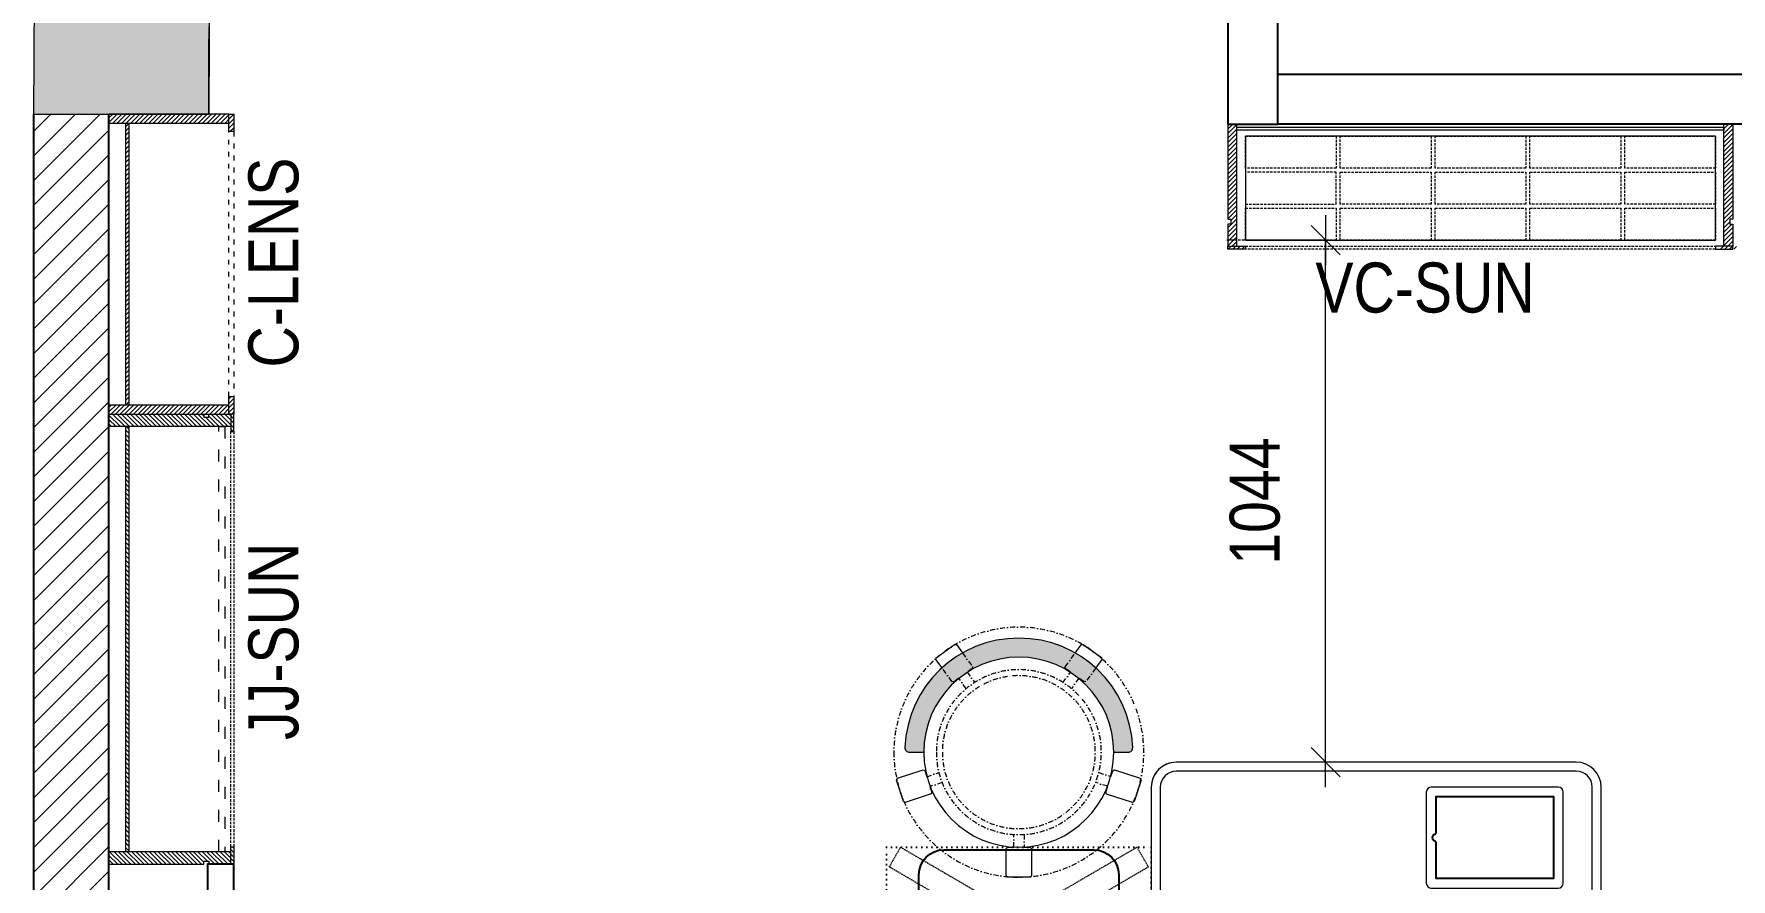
# Model space of a CAD drawing. Header units: millimetres. Extents: x 2038449 to 2043816, y 32056 to 43282.
# Drawn here: x 2038449 to 2041844, y 37154 to 38844 of the extents above; entities that cross this region are included whole.
import ezdxf

# ---------------------------------------------------------------- set-up
doc = ezdxf.new("R2010")
doc.units = ezdxf.units.MM
doc.header["$LTSCALE"] = 40
doc.header["$PDMODE"] = 3
for name, pattern in [('a_p6_plan_L18$0$HIDDEN', [0.375, 0.25, -0.125]), ('ACAD_ISO03W100', [30, 12, -18]), ('CONTINOUS', [0]), ('DASHDOT2', [0.5, 0.25, -0.125, 0, -0.125]), ('DOT', [0.25, 0, -0.25]), ('HIDDEN2', [0.1875, 0.125, -0.0625]), ('HIDDENX2', [0.75, 0.5, -0.25]), ('SK-103 Ground - Rome$0$LA-103A$0$HIDDEN2', [0.1875, 0.125, -0.0625])]:
    doc.linetypes.add(name, pattern=pattern)
doc.layers.add('A-CARPET AREA', color=3, linetype='CONTINOUS', lineweight=0, true_color=0x0aff0a)
for name, color, linetype, lineweight in [('A-COL', 243, 'Continuous', 9), ('column hatch', 5, 'Continuous', 0), ('HATCH', 9, 'Continuous', 9), ('HIDDEN LINE', 177, 'Continuous', 0), ('LENS-DIM', 252, 'Continuous', 5), ('LENS-PARTITION', 21, 'Continuous', 25), ('LK-EQPMT', 3, 'Continuous', 18), ('LK-FF&E FLOOR', 1, 'Continuous', 9), ('LK-FF&E WALL', 1, 'Continuous', 9), ('LN-ELEVATION-1', 81, 'Continuous', 13), ('LN-ELEVATION-2', 103, 'Continuous', 20), ('LN-ELEVATION-3', 125, 'a_p6_plan_L18$0$HIDDEN', 18), ('LN-ELEVATION-4', 145, 'Continuous', 13), ('LN-HATCH', 251, 'Continuous', 0), ('PLANO-TXT', 252, 'Continuous', 5)]:
    doc.layers.add(name, color=color, linetype=linetype, lineweight=lineweight)
doc.layers.add('A-WALL', color=1, linetype='Continuous')
doc.styles.add('LK TXT', font='Gill Sans MT Condensed Regular.ttf')
doc.styles.get("Standard").update_dxf_attribs({"font": 'Gill Sans MT Condensed Regular.ttf', "height": 100})
doc.dimstyles.new('LK-MM 200', dxfattribs={"dimscale": 2000, "dimtxt": 0.05, "dimasz": 0.00025, "dimexe": 0.1, "dimexo": 0.0625, "dimgap": 0.045, "dimtad": 1, "dimdec": 0, "dimzin": 0, "dimdsep": 46, "dimtxsty": 'Standard', "dimblk": 'DMLL', "dimblk1": 'DMLL', "dimblk2": 'DMLL', "dimcen": 0.09, "dimclrd": 251, "dimclre": 250, "dimclrt": 256, "dimadec": 0, "dimazin": 0, "dimtfac": 1, "dimtdec": 0, "dimtofl": 0, "dimtmove": 2, "dimatfit": 3, "dimldrblk": 'OPEN90', "dimfxl": 1, "dimtolj": 1, "dimtzin": 0, "dimlwd": 5, "dimlwe": 0, "dimarcsym": 0})
pattern_1 = [(45, (3990327.293469645, 1709214.691590092), (-4.490128060534575, 4.490128060534575), [])]
pattern_2 = [(45, (4208834.246730669, 1706614.740126447), (-4.490128060534575, 4.490128060534575), [])]
pattern_3 = [(45, (4209134.246730668, 1706614.740126447), (-4.490128060534575, 4.490128060534575), [])]
pattern_4 = [(45, (7858558.917008298, 3503823.203216763), (-4.490128060534575, 4.490128060534575), [])]

# ---------------------------------------------------------------- blocks, each defined once
blk = doc.blocks.new('A$C75d7f579')
at = {"layer": 'column hatch'}
h = blk.add_hatch(color=8, dxfattribs=at)
h.dxf.hatch_style = 1
h.paths.add_polyline_path([(-256.6079780915752, 8079.673272491403), (-581.6030162842943, 8079.673272491403), (-581.6030162842943, 7375.823397913016), (-256.6079780915752, 7375.823397913016)])
h.paths.add_polyline_path([(-81.60301628429443, 5405.555199018301), (-581.6030162842943, 5406.614464389393), (-581.6030162842943, 4806.525159805779), (-256.9772887667641, 4804.005820653634), (-256.6079780915752, 4905.52499772745), (-81.60301628522573, 4899.477931996603)])
h.paths.add_polyline_path([(2141.880220649764, 5406.321459848725), (1776.396983715705, 5406.321459848725), (1776.396983715705, 4835.277191560541), (2141.880220649764, 4822.648400156788)])
h.paths.add_polyline_path([(-260.1640168400481, 3928.011617040262), (-581.6030162842943, 3929.180961174192), (-581.6030162842943, 3928.614464389394), (-610.1618237765506, 3928.614464389394), (-611.7879389300942, 3481.614464389394), (-261.7879389300942, 3481.614464389394), (-261.7879389300942, 3631.614464389393), (-261.2423312878236, 3631.595611636615)])
h.paths.add_polyline_path([(-264.7879389300943, 1759.614464389393), (-461.7879389300942, 1759.614464389393), (-461.7879389300942, 766.6144643893931), (-264.7879389300943, 766.6144643893931)])
h.paths.add_polyline_path([(-461.7879389300942, 1759.614464389393), (-611.7879389300942, 1759.614464389393), (-611.7879389300942, 766.6144643893931), (-461.7879389300942, 766.6144643893931)])
h.paths.add_polyline_path([(4755.392021908424, 1651.614464389393), (4367.212061069905, 1651.614464389393), (4367.212061069905, 1349.614464389393), (4755.392021908424, 1349.614464389393)])
h.paths.add_polyline_path([(2279.212061069906, -1704.385535610606), (1987.212061069905, -1704.385535610606), (1987.212061069905, -1980.385535610607), (2279.212061069906, -1980.385535610607)])
h.paths.add_polyline_path([(2287.212061069906, -2600.385535610607), (1987.212061069905, -2600.385535610607), (1987.212061069905, -2946.385535610608), (2287.212061069906, -2946.385535610608)])
h.paths.add_polyline_path([(4755.392021908424, -2600.385535610607), (4377.212061069904, -2600.385535610607), (4377.212061069904, -2946.385535610608), (4755.392021908424, -2946.385535610608)])
h.paths.add_polyline_path([(4755.392021908424, -1697.385535610607), (4300.212061069905, -1697.385535610607), (4300.212061069905, -1988.385535610607), (4755.392021908424, -1988.385535610607)])
h.paths.add_polyline_path([(-116.7879389300942, -2618.385535610607), (-611.7879389300942, -2618.385535610607), (-611.7879389300942, -2946.385535610608), (-116.7879389300942, -2946.385535610608)])
h.paths.add_polyline_path([(-295.7879389300942, -1510.385535610607), (-611.7879389300942, -1510.385535610607), (-611.7879389300942, -1998.385535610607), (-80.78793893009423, -1998.385535610607), (-80.78793893009423, -1724.385535610607), (-295.7879389300942, -1724.385535610607)])
at = {"layer": 'LN-HATCH'}
h = blk.add_hatch(dxfattribs=at)
h.set_pattern_fill('ANSI31', color=256, scale=11, angle=180)
h.set_pattern_definition([(225, (-4754922.427738208, -37144.14399658749), (24.69570433294018, -24.69570433294018), [])])
h.paths.add_polyline_path([(-461.7879389300942, 766.6144643893931), (-611.7879389300942, 766.6144643893931), (-611.7879389300942, -1510.385535610607), (-461.7879389300942, -1510.385535610607)])
h.paths.add_polyline_path([(-461.7879389300942, 3481.614464389394), (-611.7879389300942, 3481.614464389394), (-611.7879389300942, 1759.614464389393), (-461.7879389300942, 1759.614464389393)])
h.paths.add_polyline_path([(-431.5548087889328, 4805.360673162213), (-581.5963854761792, 4806.525108345726), (-610.1593850394711, 3929.28484471771), (-460.0976688303053, 3928.73894397798)])
h.paths.add_polyline_path([(-431.6030162842944, 7375.823397913016), (-581.6030162842943, 7375.823397913016), (-581.6030162842943, 5406.614464389393), (-431.6030162842944, 5406.296684778062)])
h.paths.add_polyline_path([(-461.7879389300942, -1998.385535610607), (-606.7879389300942, -1998.385535610607), (-606.7879389300942, -2618.385535610607), (-461.7879389300942, -2618.385535610607)])
at = {"layer": 'A-COL'}
for p, q in [((-611.7879389300942, 3481.614464389394), (-610.1593850394711, 3929.28484471771)), ((-261.7879389300942, 3481.614464389394), (-260.1640168400481, 3928.011617040262)), ((-261.7879389300942, 3481.614464389394), (-261.7879389300942, 3631.614464389393)), ((-611.7879389300942, 3481.614464389394), (-261.7879389300942, 3481.614464389394))]:
    blk.add_line(p, q, dxfattribs=at)
at = {"layer": 'A-WALL'}
for p, q in [((-611.7879389300942, -1510.385535610607), (-611.7879389300942, 3481.614464389394)), ((-461.7879389300942, -1510.385535610607), (-461.7879389300942, 3481.614464389394))]:
    blk.add_line(p, q, dxfattribs=at)
blk = doc.blocks.new('CLENS 600')
at = {"layer": 'LN-HATCH', "ltscale": 0.5}
h = blk.add_hatch(dxfattribs=at)
h.set_pattern_fill('ANSI31', color=256, scale=2)
h.set_pattern_definition(pattern_1)
h.paths.add_polyline_path([(-600, 0), (-582, 0), (-582, -240), (-600, -240)])
h = blk.add_hatch(dxfattribs=at)
h.set_pattern_fill('ANSI31', color=256, scale=2)
h.set_pattern_definition([(45, (3975657.572909575, 1709214.691590092), (-4.490128060534575, 4.490128060534575), [])])
h.paths.add_polyline_path([(-18, 0), (0, 0), (0, -240), (-18, -240)])
h = blk.add_hatch(dxfattribs=at)
h.set_pattern_fill('ANSI31', color=256, scale=2)
h.set_pattern_definition([(45, (3990252.293469645, 1709214.691590092), (-4.490128060534575, 4.490128060534575), [])])
h.paths.add_polyline_path([(-582, -40), (-18, -40), (-18, -34), (-582, -34)])
h = blk.add_hatch(dxfattribs=at)
h.set_pattern_fill('ANSI31', color=256, scale=2)
h.set_pattern_definition(pattern_1)
h.paths.add_polyline_path([(-600, -250), (-565, -250), (-565, -240), (-600, -240)])
h = blk.add_hatch(dxfattribs=at)
h.set_pattern_fill('ANSI31', color=256, scale=2)
h.set_pattern_definition([(45, (3990177.293469646, 1709214.691590092), (-4.490128060534575, 4.490128060534575), [])])
h.paths.add_polyline_path([(-35, -250), (0, -250), (0, -240), (-35, -240)])
at = {"layer": 'HIDDEN LINE', "linetype": 'ACAD_ISO03W100', "ltscale": 0.02}
for p, q in [((-35, -240), (-565, -240)), ((-565, -250), (-35, -250))]:
    blk.add_line(p, q, dxfattribs=at)
at = {"layer": 'LN-ELEVATION-1', "ltscale": 0.5}
for points in [[(-600, 0), (-582, 0), (-582, -240), (-600, -240)], [(-18, 0), (0, 0), (0, -240), (-18, -240)], [(-582, -40), (-18, -40), (-18, -34), (-582, -34)], [(-600, -250), (-565, -250), (-565, -240), (-600, -240)], [(-35, -250), (0, -250), (0, -240), (-35, -240)]]:
    blk.add_lwpolyline(points, close=True, dxfattribs=at)
at = {"layer": 'LN-ELEVATION-4'}
blk.add_line((-18, 0), (-582, 0), dxfattribs=at)
blk = doc.blocks.new('JJ 900')
at = {"layer": 'LN-HATCH', "ltscale": 0.5}
h = blk.add_hatch(dxfattribs=at)
h.set_pattern_fill('ANSI31', color=256, scale=50)
h.set_pattern_definition([(45, (0, 0), (-4.419417382415921, 4.419417382415921), [])])
h.paths.add_polyline_path([(-911.7948143622632, 1.45519e-11), (-911.7948143622632, -189.9999999999854), (-905.7948143622637, -189.9999999999854), (-905.7948143622637, -199.9999999999854), (-911.7948143622632, -199.9999999999854), (-911.7948143622632, -243.9999999999855), (-886.7948143622632, -243.9999999999855), (-886.7948143622632, 1.45519e-11)])
h = blk.add_hatch(dxfattribs=at)
h.set_pattern_fill('ANSI31', color=256, scale=2)
h.set_pattern_definition(pattern_2)
h.paths.add_polyline_path([(-11.79481436226342, 1.45519e-11), (-11.79481436226342, -189.9999999999854), (-17.79481436226342, -189.9999999999854), (-17.79481436226342, -199.9999999999854), (-11.79481436226342, -199.9999999999854), (-11.79481436226342, -243.9999999999855), (-36.79481436226343, -243.9999999999855), (-36.79481436226343, 1.45519e-11)])
h = blk.add_hatch(dxfattribs=at)
h.set_pattern_fill('ANSI31', color=256, scale=2)
h.set_pattern_definition(pattern_3)
h.paths.add_polyline_path([(-36.79481436224887, -40), (-886.7948143622632, -39.99999999998546), (-886.7948143622632, -33.99999999998545), (-36.79481436224887, -34)])
h = blk.add_hatch(dxfattribs=at)
h.set_pattern_fill('ANSI31', color=256, scale=2)
h.set_pattern_definition(pattern_3)
h.paths.add_polyline_path([(-876.7948143622632, -243.9999999999855), (-876.7948143622632, -249.9999999999854), (-911.7948143622632, -249.9999999999854), (-911.7948143622632, -243.9999999999855)])
h = blk.add_hatch(dxfattribs=at)
h.set_pattern_fill('ANSI31', color=256, scale=2)
h.set_pattern_definition(pattern_2)
h.paths.add_polyline_path([(-46.79481436226342, -243.9999999999855), (-46.79481436226342, -249.9999999999854), (-11.79481436226342, -249.9999999999854), (-11.79481436226342, -243.9999999999855)])
at = {"layer": 'LN-ELEVATION-1', "ltscale": 0.5}
for points in [[(-911.7948143622632, 1.45519e-11), (-911.7948143622632, -189.9999999999854), (-905.7948143622637, -189.9999999999854), (-905.7948143622637, -199.9999999999854), (-911.7948143622632, -199.9999999999854), (-911.7948143622632, -243.9999999999855), (-886.7948143622632, -243.9999999999855), (-886.7948143622632, 1.45519e-11)], [(-11.79481436226342, 1.45519e-11), (-11.79481436226342, -189.9999999999854), (-17.79481436226342, -189.9999999999854), (-17.79481436226342, -199.9999999999854), (-11.79481436226342, -199.9999999999854), (-11.79481436226342, -243.9999999999855), (-36.79481436226343, -243.9999999999855), (-36.79481436226343, 1.45519e-11)], [(-36.79481436226343, -39.99999999998546), (-886.7948143622632, -39.99999999998546), (-886.7948143622632, -33.99999999998545), (-36.79481436226343, -33.99999999998545)], [(-876.7948143622632, -243.9999999999855), (-876.7948143622632, -249.9999999999854), (-911.7948143622632, -249.9999999999854), (-911.7948143622632, -243.9999999999855)], [(-46.79481436226342, -243.9999999999855), (-46.79481436226342, -249.9999999999854), (-11.79481436226342, -249.9999999999854), (-11.79481436226342, -243.9999999999855)]]:
    blk.add_lwpolyline(points, close=True, dxfattribs=at)
at = {"layer": 'LN-ELEVATION-3', "ltscale": 0.5}
for p, q in [((-886.7948143622632, 1.45519e-11), (-36.79481436226343, 1.45519e-11)), ((-876.7948143622632, -243.9999999999855), (-46.79481436226342, -243.9999999999855)), ((-46.79481436226342, -249.9999999999854), (-876.7948143622632, -249.9999999999854))]:
    blk.add_line(p, q, dxfattribs=at)
at = {"layer": 'LN-ELEVATION-4', "linetype": 'ACAD_ISO03W100', "ltscale": 0.05}
blk.add_lwpolyline([(-886.7948143622632, -219.9999999999854), (-36.79481436226343, -219.9999999999854), (-36.79481436226343, -231.9999999999855), (-886.7948143622632, -231.9999999999855)], close=True, dxfattribs=at)
blk = doc.blocks.new('I-PAD Frame')
at = {"color": 3, "linetype": 'Continuous'}
blk.add_lwpolyline([(357868.7410323084, -232321.1361381283), (358122.7410323085, -232321.1361381283, 0.4142135623713902), (358132.7410323086, -232311.1361381283), (358132.7410323086, -232129.1361381283, 0.4142135623713902), (358122.7410323085, -232119.1361381283), (357868.7410323084, -232119.1361381283, 0.4142135623713902), (357858.7410323085, -232129.1361381283), (357858.7410323085, -232311.1361381283, 0.4142135623713902)], format="xyb", close=True, dxfattribs=at)
at = {"color": 3, "linetype": 'Continuous', "lineweight": 25}
blk.add_lwpolyline([(358113.2410323085, -232229.6755301424), (358113.2410323085, -232302.1361381283), (357878.2410323086, -232302.1361381283), (357878.2410323086, -232138.1361381283), (358113.2410323085, -232138.1361381283), (358113.2410323085, -232210.5967461141, 0.3275382217372251), (358114.6410323081, -232212.5046245168, -0.733799385757267), (358114.6410323086, -232227.7676517396, 0.3275382217372252)], format="xyb", close=True, dxfattribs=at)
blk = doc.blocks.new('Billing Counter 900')
at = {"color": 0, "linetype": 'Continuous'}
for p, q in [((50.00000000005822, 750.276592841983), (850.0000000000582, 749.9999999793073)), ((5.82077e-11, 699.9999999793073), (5.82077e-11, 50.0000000000291)), ((900.0000000000582, 50.276592862705), (900.0000000000582, 700.276592841983)), ((50.00000000005822, 2.91038e-11), (850.0000000000582, 0.2765928627050016))]:
    blk.add_line(p, q, dxfattribs=at)
for points in [[(50.00000000005822, 5.82077e-11), (850.0000000000582, 0.2765928627341054, 0.4142135623725836), (900.0000000000582, 50.27659286273411), (900.0000000000582, 700.2765928420122, 0.4142135623725836), (850.0000000000582, 750.2765928420122), (50.00000000005822, 749.9999999793362, 0.4142135623725837), (5.82077e-11, 699.9999999793362), (5.82077e-11, 50.00000000005822, 0.4142135623725836)], [(50.00000000005822, 18.00000000005821), (850.0000000000582, 18.2765928627341, 0.4142135623730951), (882.0000000000582, 50.27659286273411), (882.0000000000582, 700.2765928420122, 0.4142135623730951), (850.0000000000582, 732.2765928420412), (50.00000000005822, 731.9999999793362, 0.4142135623730951), (18.00000000005821, 699.9999999793362), (18.00000000005821, 50.00000000005822, 0.4142135623730951)]]:
    blk.add_lwpolyline(points, format="xyb", close=True, dxfattribs=at)
blk.add_lwpolyline([(900.0000000000582, 383.7765928523731), (5.82077e-11, 383.4999999896973), (5.82077e-11, 366.4999999896974), (900.0000000000582, 366.7765928523731)], close=True, dxfattribs=at)
at = {"color": 5, "linetype": 'HIDDENX2', "ltscale": 0.025}
blk.add_lwpolyline([(50.00000000005822, 366.4999999896974), (850.0000000000582, 366.776592852344), (850.0000000000582, 383.776592852344), (50.00000000005822, 383.4999999896973)], close=True, dxfattribs=at)
at = {"color": 0, "linetype": 'Continuous'}
for centre, radius, start, end in [((50.00000000005822, 699.9999999792778), 50.0000000000291, 90, 180), ((50.00000000005822, 699.9999999792778), 50.00000000005822, 90, 180), ((50.00000000005822, 50.00000000005822), 50.00000000005822, 180, 270), ((850.0000000000582, 50.27659286273411), 50.0000000000291, 270, 0)]:
    blk.add_arc(centre, radius, start, end, dxfattribs=at)
at = {"color": 2, "linetype": 'Continuous', "rotation": 180}
blk.add_blockref('I-PAD Frame', (358682.7467817939, -231621.1401431329), dxfattribs=at)
at = {"color": 2, "linetype": 'Continuous'}
blk.add_blockref('I-PAD Frame', (-357782.746781794, 232371.1401431123), dxfattribs=at)
blk = doc.blocks.new('AR')
at = {"layer": 'LN-ELEVATION-2', "linetype": 'DOT', "lineweight": 25, "transparency": 33554493}
blk.add_lwpolyline([(0, 13.41378593863919), (530, 13.41378593863919), (530, 593.4137859386392), (0, 593.4137859386392)], close=True, dxfattribs=at)
at = {"layer": 'LN-ELEVATION-2', "lineweight": 25}
blk.add_lwpolyline([(465, 68.22063546301797), (465, 538.2206354630179, 0.4142135623730951), (415, 588.2206354630179), (115, 588.2206354630179, 0.4142135623730951), (65, 538.2206354630179), (65, 68.22063546301797, 0.4142135623730951), (115, 18.22063546301797), (415, 18.22063546301797, 0.4142135623730951)], format="xyb", close=True, dxfattribs=at)
at = {"layer": 'LN-ELEVATION-4', "linetype": 'HIDDEN2', "ltscale": 0.25, "transparency": 33554664}
for points in [[(185.8456009030342, 448.8780772723258), (5.888936847448348, 554.0078910568263), (28.48512306064368, 593.350836840691), (211.0874861851335, 486.6754184374586)], [(344.154399111867, 448.8780772762837), (524.1110631600021, 554.0078910947777), (501.5148769393563, 593.3508368753828), (318.9125138223171, 486.6754184374586)], [(211.0874861851335, 486.6754184376913), (318.9125138223171, 486.6754184376913)], [(185.8456009030342, 144.472759603057), (185.8456009030342, 448.8780772723258)], [(344.154399111867, 448.8780772762837), (344.154399111867, 144.4727595990989)], [(185.8456009030342, 144.472759603057), (5.888936847448348, 39.34294581855647), (28.48512306064368, 3.46917659e-08), (211.0874861851335, 106.6754184379242)], [(344.154399111867, 144.4727595990989), (524.1110631600021, 39.34294578060508), (501.5148769393563, 0), (318.9125138223171, 106.6754184379242)], [(318.9125138223171, 106.6754184376914), (211.0874861851335, 106.6754184376914)]]:
    blk.add_lwpolyline(points, dxfattribs=at)
blk.add_lwpolyline([(210.8456009030342, 373.9866790841333), (319.154399111867, 373.9866790841333), (319.154399111867, 219.3641577917151), (210.8456009030342, 219.3641577917151)], close=True, dxfattribs=at)
blk = doc.blocks.new('DOCTOR STOOL')
at = {"layer": 'HATCH'}
h = blk.add_hatch(dxfattribs=at)
h.set_pattern_fill('ANSI36', color=250)
h.set_pattern_definition([(45, (-689.3997257252789, -1.6298145e-09), (1.683798022700465, 6.173926083235043), [7.9375, -1.587499999999999, 0, -1.587499999999999])])
edge = h.paths.add_edge_path()
edge.add_line((227.9999999995508, 37.80991745903158), (227.9999999995508, 9.119999995687976))
edge.add_arc((218.8799999996107, 9.119999995749478), 9.119999999940092, 267.6119845363388, 359.9999999996136, ccw=False)
edge.add_arc((227.9999999996448, 227.809917461127), 228.000000002257, 92.3880154632688, 267.61198453673126, ccw=False)
edge.add_arc((218.8799999994991, 446.4998349263882), 9.120000000051716, -3.4498270906624384e-10, 92.3880154629299, ccw=False)
edge.add_line((227.9999999995508, 446.4998349263331), (227.9999999995508, 417.8099174629896))
edge.add_arc((227.9999999995508, 227.8099174610106), 190.000000001979, 90, 270)
at = {"layer": 'LN-ELEVATION-1', "color": 1, "ltscale": 100}
for p, q in [((280.216825267778, 470.8199351556545), (263.2765658827273, 419.2080985742269)), ((283.7804025793014, 472.6222848009841), (280.216825267778, 470.8199351556545)), ((326.7280946081726, 458.5258082725714), (283.7804025793014, 472.6222848009841)), ((311.5704969359354, 403.3893210494851), (328.5107563209863, 455.0011576309128)), ((328.5107563209863, 455.0011576309128), (326.7280946081726, 458.5258082725714)), ((263.2765658827273, 419.2080985742269), (264.9623320118756, 415.8750283533983)), ((264.9623320118756, 415.8750283533983), (277.1938885417335, 411.860334166498)), ((39.08480768888887, 393.0010463140122), (12.40669512363752, 356.5114147582037)), ((39.08480768888882, 393.0010463140122), (12.40669512363746, 356.5114147582038)), ((42.98782241378307, 393.6072814048264), (39.08480768888887, 393.0010463140122)), ((42.98782241378307, 393.6072814048264), (39.08480768888882, 393.0010463140122)), ((59.57058497173765, 381.4833769612495), (42.98782241378307, 393.6072814048264)), ((296.5654050509577, 405.5021315508961), (308.1985000452432, 401.6838669878201)), ((308.1985000452432, 401.6838669878201), (311.5704969359354, 403.3893210494851)), ((12.40669512363752, 356.5114147582037), (13.0196255484409, 352.5652946645453)), ((12.40669512363746, 356.5114147582038), (13.0196255484409, 352.5652946645454)), ((13.0196255484409, 352.5652946645454), (29.7154459787677, 340.3587319282719)), ((420.8553691428768, 253.2346719447014), (418.2142363802958, 250.5935391821201)), ((418.2142363802958, 250.5935391821201), (418.2142363802958, 237.7199715119894)), ((475.1762128710516, 253.2346719447014), (420.8553691428768, 253.2346719447014)), ((478, 250.4108848157539), (475.1762128710516, 253.2346719447014)), ((478, 205.2089501102255), (478, 250.4108848157539)), ((418.2142363802958, 217.3316809419539), (418.2142363802958, 205.0879869152431)), ((418.2142363802958, 205.0879869152431), (420.8862147285707, 202.4160085669703)), ((475.2070584567457, 202.4160085669703), (478, 205.2089501102255)), ((420.8862147285707, 202.4160085669703), (475.2070584567457, 202.4160085669703)), ((13.14542959810012, 103.0870834562575), (12.51589555233795, 99.18775892330295)), ((29.80030336598447, 115.1117353337796), (13.14542959810012, 103.0870834562575)), ((12.51589555233795, 99.18775892330295), (38.97560726018833, 62.53944985644)), ((42.91799640697923, 61.90296316019987), (59.68641968664888, 74.00959664677595)), ((38.97560726018833, 62.53944985644), (42.91799640697923, 61.90296316019987)), ((265.1695928365815, 39.88396831355146), (263.4540770094588, 36.51707923991359)), ((263.4540770094588, 36.51707923991359), (280.2401389396941, -15.14511378569341)), ((276.814037965594, 43.66747740659263), (265.1695928365815, 39.88396831355146)), ((308.4479453730848, 53.94595568517189), (296.2044548037813, 49.96780495439072)), ((311.7759667420094, 52.25024394459229), (308.4479453730848, 53.94595568517189)), ((328.5620286722446, 0.5880509189853456), (311.7759667420094, 52.25024394459229)), ((326.7490456010059, -2.970128374224428), (328.5620286722446, 0.5880509189853456)), ((280.2401389396941, -15.14511378569341), (283.7594505281909, -16.93829277038793)), ((283.7594505281909, -16.93829277038793), (326.7490456010059, -2.970128374224428))]:
    blk.add_line(p, q, dxfattribs=at)
at = {"layer": 'LN-ELEVATION-1', "linetype": 'DASHDOT2'}
for p, q in [((277.1938885417335, 411.860334166498), (268.7900486169635, 387.6885337123986)), ((86.83876787340999, 361.5472027143797), (59.57058497173759, 381.4833769612495)), ((289.0238237874953, 381.1105793348574), (296.5654050509577, 405.5021315508961)), ((29.71544597876769, 340.3587319282719), (56.87057100806764, 320.505215974099)), ((80.19253728373064, 347.929406650394), (87.41874672779522, 357.8132288103797)), ((101.0598051864781, 333.2195324926688), (80.19253728373064, 347.929406650394)), ((87.41874672779522, 357.8132288103797), (86.83876787340999, 361.5472027143797)), ((56.87057100806764, 320.505215974099), (60.56143954330456, 321.078499494494)), ((60.56143954330456, 321.078499494494), (68.15939944607226, 331.4707923056775)), ((68.15939944607226, 331.4707923056775), (88.55121842376921, 316.0087684583668)), ((418.2142363802958, 237.7199715119894), (392.674698740354, 238.1657657997326)), ((392.6382343793381, 216.8896711079804), (418.2142363802958, 217.3316809419539)), ((88.52282127921524, 139.6559804205055), (68.08455919950495, 124.3556304041746)), ((57.18706371601854, 134.8847017249933), (29.80030336598445, 115.1117353337796)), ((60.91750725147699, 134.282433000881), (57.18706371601854, 134.8847017249933)), ((68.08455919950495, 124.3556304041746), (60.91750725147699, 134.282433000881)), ((80.019187533744, 107.8254447158111), (101.0258646791657, 122.4411888974116)), ((87.55494659853252, 97.38796035055849), (80.019187533744, 107.8254447158111)), ((59.68641968664886, 74.00959664677595), (86.95963052489695, 93.7005814289354)), ((86.95963052489695, 93.7005814289354), (87.55494659853252, 97.38796035055849)), ((296.2044548037813, 49.96780495439072), (288.7362802880323, 74.39510638930753)), ((268.4902438431725, 67.85511086587476), (276.814037965594, 43.66747740659263))]:
    blk.add_line(p, q, dxfattribs=at)
at = {"layer": 'LN-ELEVATION-1', "color": 1, "ltscale": 100}
blk.add_lwpolyline([(228, 37.80991746066138), (228, 9.11999999731779, -0.4264743413925903), (218.5, 0.0079201031476259, -0.959166304662544), (218.5, 455.611914822366, -0.4264743413925903), (228, 446.4998349279631), (228, 417.8099174646193)], format="xyb", dxfattribs=at)
at = {"layer": 'LN-ELEVATION-1', "linetype": 'DASHDOT2'}
for radius in [250, 165, 153]:
    blk.add_circle((228, 227.8099174629897), radius, dxfattribs=at)
at = {"layer": 'LN-ELEVATION-1', "color": 1, "ltscale": 100}
blk.add_circle((228, 227.8099174629897), 190, dxfattribs=at)
blk = doc.blocks.new('VC 1010')
at = {"layer": 'LN-HATCH', "ltscale": 0.5}
h = blk.add_hatch(dxfattribs=at)
h.set_pattern_fill('ANSI31', color=256, scale=2)
h.set_pattern_definition([(45, (3761554.586240421, 1795022.935917533), (-4.490128060534575, 4.490128060534575), [])])
h.paths.add_polyline_path([(-505.166666666977, 24), (-505.166666666977, -166), (-499.1666666669771, -166), (-499.1666666669771, -176), (-505.166666666977, -176), (-505.166666666977, -220), (-487.1666666669772, -220), (-487.1666666669772, 24)])
h = blk.add_hatch(dxfattribs=at)
h.set_pattern_fill('ANSI31', color=256, scale=2)
h.set_pattern_definition(pattern_4)
h.paths.add_polyline_path([(504.8333333330228, 24), (504.8333333330228, -166), (498.8333333330228, -166), (498.8333333330228, -176), (504.8333333330228, -176), (504.8333333330228, -220), (486.8333333330228, -220), (486.8333333330228, 24)])
h = blk.add_hatch(dxfattribs=at)
h.set_pattern_fill('ANSI31', color=256, scale=2)
h.set_pattern_definition([(45, (7858741.917008297, 3503823.203216763), (-4.490128060534575, 4.490128060534575), [])])
h.paths.add_polyline_path([(-470.1666666669772, -220), (-470.1666666669772, -226), (-505.166666666977, -226), (-505.166666666977, -220)])
h = blk.add_hatch(dxfattribs=at)
h.set_pattern_fill('ANSI31', color=256, scale=2)
h.set_pattern_definition(pattern_4)
h.paths.add_polyline_path([(476.8333333330228, -220), (476.8333333330228, -226), (511.8333333330228, -226), (511.8333333330228, -220)])
at = {"layer": 'LN-ELEVATION-1', "ltscale": 0.5}
for points in [[(-505.166666666977, 24), (-505.166666666977, -166), (-499.1666666669771, -166), (-499.1666666669771, -176), (-505.166666666977, -176), (-505.166666666977, -220), (-487.1666666669772, -220), (-487.1666666669772, 24)], [(486.8333333330228, 12), (-487.1666666669772, 12), (-487.1666666669772, 18), (486.8333333330228, 18)], [(504.8333333330228, 24), (504.8333333330228, -166), (498.8333333330228, -166), (498.8333333330228, -176), (504.8333333330228, -176), (504.8333333330228, -220), (486.8333333330228, -220), (486.8333333330228, 24)], [(-470.1666666669772, -220), (-470.1666666669772, -226), (-505.166666666977, -226), (-505.166666666977, -220)], [(469.8333333330228, -220), (469.8333333330228, -226), (504.8333333330228, -226), (504.8333333330228, -220)]]:
    blk.add_lwpolyline(points, close=True, dxfattribs=at)
at = {"layer": 'LN-ELEVATION-2', "ltscale": 0.5}
blk.add_lwpolyline([(470.1666666674428, 0), (-470.1666666674428, 0), (-470.1666666674428, -208), (470.1666666674428, -208)], close=True, dxfattribs=at)
at = {"layer": 'LN-ELEVATION-3', "ltscale": 0.5}
for p, q in [((-487.1666666669772, 24), (486.8333333330228, 24)), ((-470.1666666669772, -220), (469.8333333330228, -220)), ((469.8333333330228, -226), (-470.1666666669772, -226))]:
    blk.add_line(p, q, dxfattribs=at)
for points in [[(-470.1666666674428, 0), (-288.5000000004657, 0), (-288.5000000004657, -64), (-470.1666666674428, -64)], [(-280.5000000004657, 0), (-98.83333333348855, 0), (-98.83333333348855, -64), (-280.5000000004657, -64)], [(-90.83333333348855, 0), (90.83333333348855, 0), (90.83333333348855, -64), (-90.83333333348855, -64)], [(98.83333333348855, 0), (280.5000000004657, 0), (280.5000000004657, -64), (98.83333333348855, -64)], [(288.5000000004657, 0), (470.1666666674428, 0), (470.1666666674428, -64), (288.5000000004657, -64)], [(-470.1666666674428, -136), (-288.5000000004657, -136), (-288.5000000004657, -72), (-470.1666666674428, -72)], [(-280.5000000004657, -72), (-98.83333333348855, -72), (-98.83333333348855, -136), (-280.5000000004657, -136)], [(-90.83333333348855, -72), (90.83333333348855, -72), (90.83333333348855, -136), (-90.83333333348855, -136)], [(98.83333333348855, -72), (280.5000000004657, -72), (280.5000000004657, -136), (98.83333333348855, -136)], [(288.5000000004657, -72), (470.1666666674428, -72), (470.1666666674428, -136), (288.5000000004657, -136)], [(-470.1666666674428, -144), (-288.5000000004657, -144), (-288.5000000004657, -208), (-470.1666666674428, -208)], [(-280.5000000004657, -144), (-98.83333333348855, -144), (-98.83333333348855, -208), (-280.5000000004657, -208)], [(-90.83333333348855, -144), (90.83333333348855, -144), (90.83333333348855, -208), (-90.83333333348855, -208)], [(98.83333333348855, -144), (280.5000000004657, -144), (280.5000000004657, -208), (98.83333333348855, -208)], [(288.5000000004657, -144), (470.1666666674428, -144), (470.1666666674428, -208), (288.5000000004657, -208)]]:
    blk.add_lwpolyline(points, close=True, dxfattribs=at)
blk = doc.blocks.new('DMLL')
at = {"layer": 'LENS-DIM', "color": 1}
for p, q in [((-9.095e-13, 125), (-9.095e-13, -125)), ((99.99999999999909, 0), (-99.99999999999909, 0)), ((58.42116226163034, 58.42116226163262), (-58.42116226163398, -58.4211622616324))]:
    blk.add_line(p, q, dxfattribs=at)
blk = doc.blocks.new('*D54')
at = {"color": 250, "linetype": 'SK-103 Ground - Rome$0$LA-103A$0$HIDDEN2', "lineweight": 0, "transparency": 16777216}
for p, q in [((2041027.641855242, 38431.88502157952), (2040832.583745692, 38431.88502157952)), ((2041008.956932555, 37387.88502155879), (2040832.583745692, 37387.88502155879))]:
    blk.add_line(p, q, dxfattribs=at)
at = {"color": 251, "lineweight": 5, "transparency": 16777216}
blk.add_line((2041032.583745692, 37388.3850215588), (2041032.583745692, 38431.38502157952), dxfattribs=at)
at = {"layer": 'Defpoints', "color": 0, "transparency": 16777216}
for p in [(2041032.583745692, 38431.88502157952), (2041152.641855243, 38431.88502157952), (2041133.956932555, 37387.88502155879)]:
    blk.add_point(p, dxfattribs=at)
at = {"color": 251, "lineweight": 5, "transparency": 16777216, "xscale": 0.5, "yscale": 0.5, "zscale": 0.5}
for p, rotation in [((2041032.583745692, 38431.88502157952), 90), ((2041032.583745692, 37387.88502155879), 270)]:
    blk.add_blockref('DMLL', p, dxfattribs=dict(at, rotation=rotation))
at = {"transparency": 16777216, "insert": (2040891.457292204, 37909.88502156948), "char_height": 100, "attachment_point": 5, "rotation": 90}
blk.add_mtext('\\A1;1044', dxfattribs=at)
blk = doc.blocks.new('_Open90')
at = {"color": 0, "linetype": 'ByBlock', "lineweight": -2}
for p, q in [((0, 0), (-1, 0)), ((-0.5, 0.5), (0, 0)), ((0, 0), (-0.5, -0.5))]:
    blk.add_line(p, q, dxfattribs=at)

msp = doc.modelspace()

# ---------------------------------------------------------------- linework, layer by layer
at = {"layer": 'A-CARPET AREA'}
msp.add_lwpolyline([(2038800.580854687, 39130.28217423038), (2038798.956932597, 38683.88502157951), (2038598.956932597, 38683.88502157951), (2038598.956932597, 36961.88502157951), (2038795.956932597, 36961.88502157951), (2038795.956932597, 35968.88502157951), (2038622.456932597, 35968.88502157951), (2038598.956932597, 35968.88502157951), (2038598.956932597, 33691.88502157951)], dxfattribs=at)
at = {"layer": 'LENS-PARTITION'}
for points in [[(2040937.141855243, 39274.91895734696), (2040837.141855242, 39274.91895734696), (2040837.141855242, 38663.88502157952), (2040937.141855242, 38663.88502157952)], [(2040937.141855242, 38763.88502157961), (2043664.343193394, 38763.88502157951), (2043660.956932597, 38663.88502157951), (2040937.141855242, 38663.88502157962)], [(2038848.956932597, 37183.88502157951), (2038795.956932597, 37183.88502157951), (2038795.956932597, 36868.88502157951), (2038848.956932597, 36868.88502157951)]]:
    msp.add_lwpolyline(points, close=True, dxfattribs=at)

# ---------------------------------------------------------------- block references
at = {"layer": 'A-CARPET AREA'}
msp.add_blockref('A$C75d7f579', (2039060.744871527, 35202.27055719012), dxfattribs=at)
at = {"layer": 'LK-EQPMT', "xscale": -1}
msp.add_blockref('AR', (2040683.956932554, 36624.523595144), dxfattribs=at)
at = {"layer": 'LK-FF&E FLOOR', "xscale": -1, "rotation": 90}
msp.add_blockref('DOCTOR STOOL', (2040646.766850018, 37635.93738108264), dxfattribs=at)
at = {"layer": 'LK-FF&E FLOOR', "rotation": 180}
msp.add_blockref('Billing Counter 900', (2041583.956932555, 37388.02331799017), dxfattribs=at)
at = {"layer": 'LK-FF&E WALL', "xscale": -1, "rotation": 90}
msp.add_blockref('CLENS 600', (2038598.956932597, 38083.88502157951), dxfattribs=at)
at = {"layer": 'LK-FF&E WALL'}
msp.add_blockref('VC 1010', (2041342.30852191, 38639.88502157952), dxfattribs=at)
at = {"layer": 'LK-FF&E WALL', "rotation": 90.00000000000006}
msp.add_blockref('JJ 900', (2038598.956932597, 38095.67983594178), dxfattribs=at)

# ---------------------------------------------------------------- texts
at = {"layer": 'PLANO-TXT', "linetype": 'Continuous', "ltscale": 3, "char_height": 100, "width": 254.125, "attachment_point": 5, "rotation": 89.99999999999989, "style": 'LK TXT'}
for s, insert in [('C-LENS', (2038928.567845184, 38387.06072952732)), ('JJ-SUN', (2038928.567845184, 37629.56294240888))]:
    msp.add_mtext(s, dxfattribs=dict(at, insert=insert))
at = {"layer": 'PLANO-TXT', "linetype": 'Continuous', "ltscale": 3, "insert": (2041231.451156424, 38336.3535502267), "char_height": 100, "width": 651.2906976744185, "attachment_point": 5, "style": 'LK TXT'}
msp.add_mtext('VC-SUN', dxfattribs=at)

# ---------------------------------------------------------------- dimensions: what is measured, and where the dimension line sits
dim = msp.add_linear_dim(base=(2041032.583745692, 38431.88502157952), p1=(2041133.956932555, 37387.88502155879), p2=(2041152.641855243, 38431.88502157952), angle=90, dimstyle='LK-MM 200')
dim.commit()
dim.dimension.update_dxf_attribs({"geometry": '*D54', "text_midpoint": (2040891.457292204, 37909.88502156948)})

doc.saveas('drawing.dxf')
